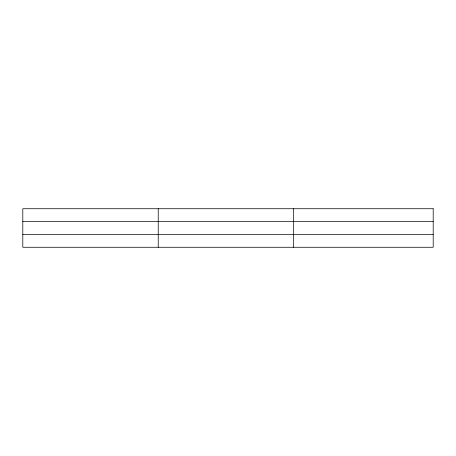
<?xml version="1.0" encoding="UTF-8"?>
<svg xmlns="http://www.w3.org/2000/svg" width="456" height="456" viewBox="0 0 456 456"><rect width="100%" height="100%" fill="white"/><g stroke="black" fill="none" stroke-linecap="round" stroke-linejoin="round"><path stroke-width="0.68" d="M158.232 208.728L158.232 247.272M293.664 208.728L293.664 247.272M22.8 221.445L433.2 221.445M22.8 234.555L433.2 234.555M433.2 208.728L433.2 247.272L22.8 247.272L22.8 208.728L433.2 208.728"/></g></svg>
